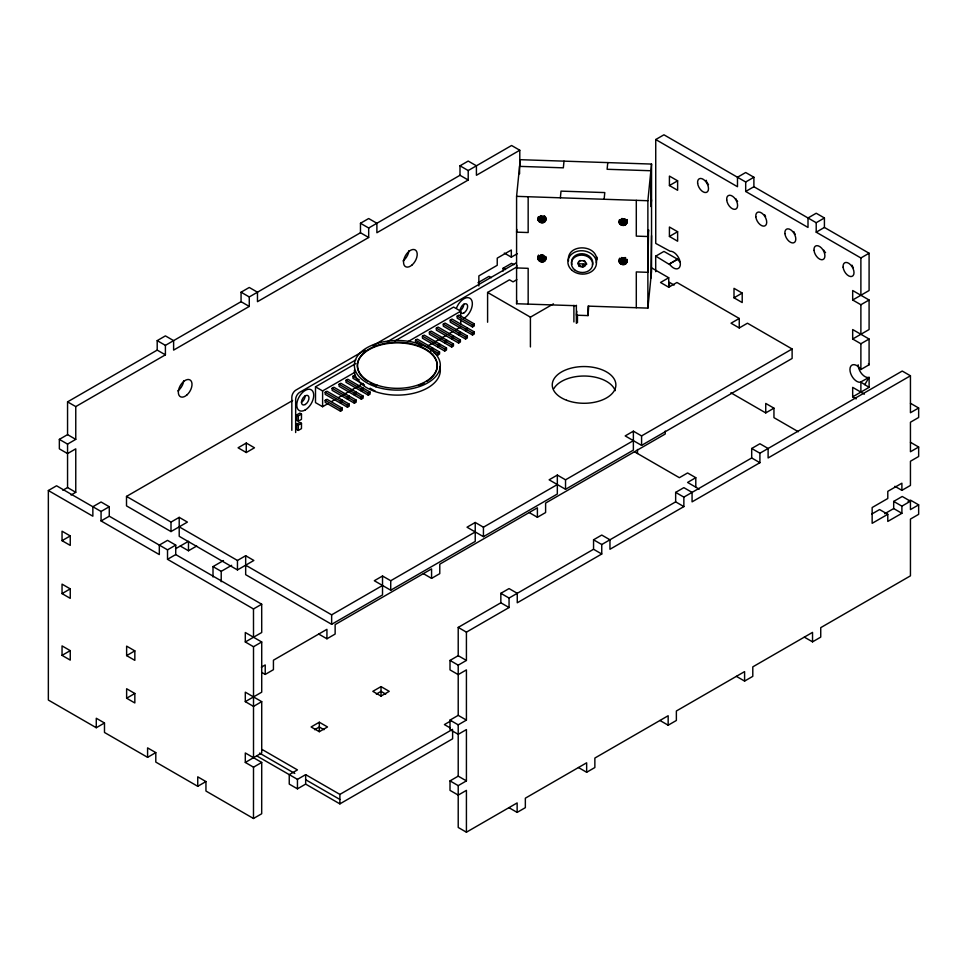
<?xml version="1.0" encoding="UTF-8"?>
<svg xmlns="http://www.w3.org/2000/svg" width="967" height="967" viewBox="0 0 967 967"><rect width="100%" height="100%" fill="white"/><g stroke="black" fill="none" stroke-linecap="round" stroke-linejoin="round"><path stroke-width="1.45" d="M93.436 507.071L56.557 485.785L48.35 490.523L48.35 700.048L96.277 727.728L104.484 722.99L104.484 732.466L147.588 757.342L155.796 752.604L155.796 762.081L197.739 786.304L205.947 781.566L205.947 791.042L253.487 818.493L261.694 813.755L261.719 762.443L245.304 752.967L245.304 762.443L253.511 767.182L261.719 762.443M62.045 655.372L62.045 645.896L70.253 650.634L70.253 660.11L62.045 655.372L70.253 650.634M253.487 818.493L253.511 767.182M856.194 398.875L852.676 396.845L869.091 387.368L869.152 377.384L868.402 377.529A9.67 5.584 60 0 1 858.14 364.777M452.616 730.677L452.616 738.8L339.888 803.879L305.657 784.104L305.657 774.64L339.888 794.403L452.616 729.323M619.182 222.446C619.085 217.732 627.571 218.421 626.821 223.026C625.226 227.886 616.813 224.731 619.448 219.763M576.441 305.729L516.583 303.735L516.583 196.349L520.246 159.688L651.54 164.064L651.54 271.449L647.878 308.11L588.021 306.116L588.021 315.593L576.441 315.206L576.84 311.193M516.849 229.469L516.583 232.153L528.163 232.539L528.163 196.736M516.849 265.272L516.583 267.944L528.163 268.33L528.163 304.121M516.583 303.735L516.886 300.737M538.075 219.497C538.365 214.855 546.79 215.979 545.666 220.573C543.623 225.251 535.694 221.697 538.341 216.826M538.196 220.319L538.474 217.648M538.583 221.092L538.994 217.079M539.199 221.769L539.731 216.415M539.997 222.301L540.674 215.605M540.928 222.64L541.605 215.955M538.075 258.66C538.365 254.019 546.79 255.143 545.666 259.736C543.273 264.777 535.162 260.232 538.474 255.167M538.196 259.482L538.607 255.469M541.931 222.785L542.596 216.1M538.583 260.256L538.994 256.243M539.199 260.933L539.731 255.578M542.934 222.712L543.599 216.016M543.865 222.422L544.53 215.738M539.997 261.465L540.674 254.768L542.596 255.264L541.931 261.948M544.663 221.951L545.195 216.596M540.928 261.803L541.605 255.119M545.279 221.31L545.678 217.297M545.666 220.573L545.932 217.889M542.934 261.876L543.599 255.179M543.865 261.586L544.397 256.243M544.663 261.114L545.062 257.101M545.279 260.486L545.678 256.473M545.666 259.736L545.932 257.053M560.352 197.812L561.017 191.128L604.786 192.578L604.121 199.262M564.015 161.138L563.338 167.835L519.581 166.372L519.581 173.83M579.185 266.505L579.451 263.822L586.848 264.076M582.883 267.025L583.149 264.342M588.021 315.593L588.698 306.201M596.288 262.831L597.038 257.149M607.784 162.601L607.107 169.285L650.876 170.748L650.876 206.539L651.54 199.855M619.388 223.256L619.654 220.585M619.847 224.006L620.246 219.993M620.524 224.646L621.056 219.291M621.358 225.118L622.035 218.433M622.325 225.408L622.99 218.723M619.17 261.356C619.46 256.714 627.897 257.838 626.761 262.432C624.718 267.122 616.801 263.556 619.436 258.685M619.303 262.178L619.702 258.165M619.69 262.951L620.089 258.938M623.328 225.48L623.993 218.796M620.294 263.628L620.838 258.286M624.319 225.347L624.984 218.663M621.104 264.16L621.769 257.476M625.214 224.997L625.746 219.654M622.035 264.511L622.7 257.814L625.625 257.597M625.963 224.477L626.362 220.464M626.519 223.8L626.918 219.787M626.882 222.205L627.148 219.533M626.821 223.026L627.087 220.355M623.026 264.644L623.703 257.959M624.029 264.571L624.694 257.887M624.96 264.293L625.492 258.938M625.758 263.81L626.157 259.797M626.374 263.181L626.773 259.168M626.761 262.432L627.027 259.76M647.878 308.11L647.878 200.725L651.54 164.064M651.54 235.646L650.876 278.133M869.091 387.368L864.788 384.624L869.091 377.396L860.195 382.267A9.67 5.584 60 0 1 849.945 369.515A9.67 5.584 60 0 1 860.195 368.596L860.884 369.515L869.091 364.777L869.091 339.018L852.676 329.542L852.676 339.018L860.884 343.756L869.091 339.018M71.075 495.007L75.764 492.3L75.764 448.845L67.557 453.583L59.35 448.845L59.35 439.369L67.557 434.63L67.557 401.861L157.198 350.102L157.198 340.626L165.405 335.887L173.613 340.626L173.613 350.102L249.268 306.418L249.268 296.942L241.061 292.203L241.061 301.68L249.268 306.418M241.061 292.203L249.268 287.465L257.476 292.203L257.476 301.68L368.681 237.483L368.681 228.007L360.473 223.268L360.473 232.745L368.681 237.483M360.473 223.268L368.681 218.53L376.888 223.268L376.888 232.745L468.209 180.019L468.209 170.543L460.002 165.804L460.002 175.281L468.209 180.019M460.002 165.804L468.209 161.066L476.417 165.804L476.417 175.281L519.787 150.236L519.787 165.152M157.198 340.626L165.405 345.364L241.061 301.68M249.268 296.942L360.473 232.745M368.681 228.007L460.002 175.281M468.209 170.543L511.579 145.497L519.787 150.236M67.557 401.861L75.764 406.587L165.405 354.841L165.405 345.364M59.35 439.369L67.557 444.107L75.764 439.369L75.764 406.587M655.723 271.679L655.674 256.074L670.095 264.922A9.67 5.584 60 0 0 680.357 264.003A9.67 5.584 60 0 0 670.095 251.239L655.735 243.406L655.735 139.538L663.942 134.8L745.69 181.989L753.897 177.251L753.897 186.728L745.69 191.466L745.69 181.989M62.867 490.269L67.557 487.561L75.764 492.3M504.303 253.088L511.338 257.149L517.369 253.668M478 282.715L489.024 276.344L491.369 277.698M503.13 271.062L503.13 268.21L511.579 263.326L513.924 264.68M48.35 490.523L92.856 516.209L92.856 506.732L101.064 501.994L109.271 506.732L109.271 516.209L101.064 520.947L101.064 511.47L109.271 506.732M365.043 350.163L295.938 390.064A5.802 3.348 -60 0 0 291.829 397.171L291.829 430.339M372.875 345.642L516.318 262.831M355.832 359.893L299.758 392.276A5.802 3.348 -60 0 0 295.66 399.371L295.66 432.551M387.126 341.834L516.233 267.291M327.813 403.71L322.603 406.72L315.496 402.61L315.496 386.824L355.892 363.495M394.983 340.928L453.62 307.071L460.727 311.181L460.727 316.922M126.508 496.409L171.002 522.095L179.209 517.357L187.405 522.095L171.002 531.572L126.508 505.886L126.508 496.409L292.638 400.495M669.418 185.555L677.625 180.817L677.625 190.294L669.418 185.555L669.418 176.079L677.625 180.817M487.598 322.229L487.598 292.445L509.488 279.814L513.042 281.868L516.825 279.681M62.045 540.674L70.253 535.936L70.253 545.4L62.045 540.674L62.045 531.197L70.253 535.936M315.496 386.824L322.603 390.934L354.829 372.319M407.784 341.75L460.727 311.181M325.19 392.3L326.967 391.26L349.232 404.121L349.232 406.176L347.455 407.204L325.19 394.343L325.19 392.3L340.505 401.136L342.282 400.108L342.282 402.163L340.505 403.191L340.505 401.136M332.128 388.287L333.917 387.259L356.182 400.108L356.182 402.163L354.393 403.191L332.128 390.342L332.128 388.287L347.455 397.123L349.232 396.095L349.232 398.15L347.455 399.178L347.455 397.123M339.079 384.274L340.868 383.246L363.133 396.095L363.133 398.15L361.344 399.178L339.079 386.329L339.079 384.274L354.393 393.122L356.182 392.082L356.182 394.137L354.393 395.165L354.393 393.122M346.029 380.261L347.806 379.233L370.071 392.082L370.071 394.137L368.294 395.165L346.029 382.316L346.029 380.261L361.344 389.109L363.133 388.081L363.133 390.124L361.344 391.164L361.344 389.109M364.462 384.939L352.979 378.302L352.979 376.248L354.756 375.22M421.89 345.884L415.508 342.209L415.508 340.154L417.285 339.127L439.55 351.976L439.55 354.031L437.773 355.058L433.941 352.846M422.446 336.141L424.235 335.114L446.5 347.963L446.5 350.018L444.711 351.045L422.446 338.196L422.446 336.141L437.773 344.989L439.55 343.95L439.55 346.005L437.773 347.032L437.773 344.989M429.396 332.128L431.185 331.101L453.45 343.95L453.45 346.005L451.662 347.032L429.396 334.183L429.396 332.128L444.711 340.976L446.5 339.949L446.5 341.992L444.711 343.031L444.711 340.976M436.347 328.115L438.124 327.088L460.389 339.949L460.389 341.992L458.612 343.031L436.347 330.17L436.347 328.115L451.662 336.963L453.45 335.936L453.45 337.991L458.612 340.976L460.389 339.949M443.297 324.102L445.074 323.075L467.339 335.936L467.339 337.991L465.562 339.018L443.297 326.157L443.297 324.102L458.612 332.95L460.389 331.923L460.389 333.978L458.612 335.005L458.612 332.95M450.235 320.101L452.024 319.062L474.289 331.923L474.289 333.978L472.5 335.005L450.235 322.144L450.235 320.101L465.562 328.937L467.339 327.91L467.339 329.965L465.562 330.992L465.562 328.937M457.186 316.088L458.974 315.061L474.289 323.897L474.289 325.952L472.5 326.979L457.186 318.143L457.186 316.088L472.5 324.924L474.289 323.897M246.271 443.055L238.075 447.794L246.271 452.52L254.478 447.794L246.271 443.055L246.271 452.52M296.688 414.916L299.83 413.102L301.474 414.045L301.474 419.352L298.32 421.177L296.688 420.222L296.688 414.916L298.32 415.87L301.474 414.045M325.19 400.314L326.967 399.286L342.282 408.134L342.282 410.189L340.505 411.217L325.19 402.369L325.19 400.314L340.505 409.162L342.282 408.134M331.729 401.45L335.634 399.202M338.245 397.691L363 383.403M428.151 345.775L446.403 335.247M449.002 333.748L452.919 331.488M455.517 329.977L460.727 326.967M296.688 424.175L299.83 422.361L301.474 423.304L301.474 428.611L298.32 430.424L296.688 429.481L296.688 424.175L298.32 425.117L301.474 423.304M430.823 348.99L432.6 347.963L432.6 350.018L430.823 351.045L430.823 348.99L415.508 340.154M453.45 337.991L451.662 339.018L451.662 336.963M341.073 401.462L347.455 405.149L349.232 404.121M348.011 397.449L354.393 401.136L356.182 400.108M354.962 393.448L361.344 397.123L363.133 396.095M361.912 389.435L368.294 393.122L370.071 392.082M431.391 349.317L437.773 353.003L439.55 351.976M439.61 346.041L444.711 348.99L446.5 347.963M446.561 342.04L451.662 344.989L453.45 343.95M459.18 333.277L465.562 336.963L467.339 335.936M466.118 329.263L472.5 332.95L474.289 331.923M669.418 236.456L677.625 231.717L677.625 241.218L669.418 236.456L669.418 227.015L677.625 231.742M487.598 292.445L530.412 317.164L553.438 303.868M62.045 593.605L70.253 588.867L70.253 598.343L62.045 593.605L62.045 584.128L70.253 588.867M655.735 256.158L663.942 251.42L677.625 259.253L669.418 263.991L677.565 259.18L678.302 260.183A9.67 5.584 60 0 0 679.958 261.924M109.271 516.209L167.521 549.836L175.728 545.098L175.728 554.575L261.694 604.218L261.719 632.503L245.304 641.979L245.304 632.503L261.719 641.979L261.719 692.179L245.304 701.655L245.304 692.179L261.719 701.655L261.719 752.967L245.304 762.443M175.523 548.773L188.48 541.29L188.48 550.767L180.273 546.029M167.521 549.836L167.521 559.313L175.728 554.575M188.48 550.767L196.688 546.029M668.729 287.223L668.729 277.759L660.521 282.485L668.729 287.223L676.936 282.485L739.247 318.469L739.247 327.946L731.04 323.208L739.247 318.469M213.006 576.985L213.006 566.602L223.462 560.57M753.897 186.728L816.208 222.712L824.416 217.974L824.416 227.438L869.091 253.233L869.091 290.523L852.676 300L852.676 290.523L869.091 300L869.091 329.542L852.676 339.018M179.209 526.834L237.459 560.461L245.666 555.723L253.862 560.461L237.459 569.938L179.209 536.31L179.209 517.357M213.006 566.602L221.213 571.34L231.669 565.308M816.208 222.712L816.208 232.177L824.416 227.438M734.001 297.812L742.209 293.074L742.209 302.55L734.001 297.812L734.001 288.335L742.209 293.074M126.629 655.614L134.836 650.876L134.836 660.352L126.629 655.614L126.629 646.137L134.836 650.876M739.247 327.946L747.455 323.208L792.118 348.99L792.118 358.467L641.58 445.376L625.178 435.912L633.373 431.173L641.58 435.912L792.118 348.99M816.208 232.177L860.884 257.971L869.091 253.233M167.521 559.313L253.487 608.956L261.694 604.218M126.629 698.222L134.836 693.484L134.836 702.961L126.629 698.222L126.629 688.746L134.836 693.484M245.304 641.979L253.511 646.718L261.719 641.979M475.232 531.947L390.728 580.732L382.521 576.006L374.314 580.732L390.728 590.208L475.232 541.423L475.232 522.47L467.025 527.208L483.44 536.685L557.33 494.028L557.33 475.075L549.123 479.813L565.538 489.29L633.373 450.114L633.373 431.173M852.676 300L860.884 304.738L869.091 300M245.666 565.199L331.645 614.843L382.521 585.47M475.232 522.47L483.44 527.208L557.33 484.552M557.33 475.075L565.538 479.813L633.373 440.65M245.666 555.723L245.666 574.676L331.645 624.319L382.521 594.947L382.521 576.006M261.344 667.182L265.224 664.945L265.224 674.422L261.706 672.391M265.224 674.422L273.431 669.684L273.431 660.207L326.931 629.324L326.931 638.788L335.138 634.062L335.138 624.585L431.572 568.898L431.572 578.375L439.78 573.636L439.78 564.172L537.398 507.808L537.398 517.285L545.606 512.546L545.606 503.07L665.236 434.002L665.236 431.077M261.719 701.655L253.511 706.394L245.304 701.655M730.883 392.783L765.743 412.909L773.951 408.171L773.951 417.647L798.343 431.741M695.793 487.175L695.793 477.698L687.585 482.436L699.201 489.145M458.213 785.627L458.213 827.462L466.42 832.2L466.42 790.365L458.213 795.104L450.006 790.365L450.006 780.889L458.213 785.627L466.42 780.889L466.42 729.577L458.213 734.316L450.006 729.577L450.006 720.101L458.213 724.839L466.42 720.101L466.42 669.889L458.213 674.628L450.006 669.889L450.006 660.425L458.213 655.686L458.213 627.402L500.846 602.792L500.846 593.315L509.053 588.577L517.26 593.315L517.26 602.792L601.752 554.006L601.752 544.53L593.557 539.791L593.557 549.268L601.752 554.006M593.557 539.791L601.752 535.053L609.959 539.791L609.959 549.268L683.862 506.599L683.862 497.123L675.655 492.384L675.655 501.861L683.862 506.599M675.655 492.384L683.862 487.646L692.07 492.384L692.07 501.861L759.905 462.697L759.905 453.221L751.697 448.483L751.697 457.959L759.905 462.697M751.697 448.483L759.905 443.744L768.112 448.483L768.112 457.959L910.443 375.788L910.443 412.74L918.65 408.001L918.65 417.478L910.443 422.216L910.443 451.758L918.65 447.02L918.65 456.497L910.443 461.235L910.443 485.422L901.897 490.354L894.862 486.292M500.846 593.315L509.053 598.053L593.557 549.268M601.752 544.53L675.655 501.861M683.862 497.123L751.697 457.959M759.905 453.221L902.235 371.05L910.443 375.788M458.213 627.402L466.42 632.14L509.053 607.53L509.053 598.053M319.315 722.228L311.108 726.966L319.315 731.705L327.523 726.966L319.315 722.228L319.315 731.705M381.022 686.606L372.815 691.345L381.022 696.083L389.23 691.345L381.022 686.606L381.022 696.083M314.626 729.71L319.315 727.003L324.005 729.71M376.332 694.076L381.022 691.369L385.712 694.076M450.006 660.425L458.213 665.163L466.42 660.425L466.42 632.14M256.956 756.001L297.449 779.366L305.657 774.64M262.19 749.534L297.449 769.901L289.242 774.64L289.242 784.104L297.449 788.842L305.657 784.104M450.006 720.101L458.213 715.362L466.42 720.101M451.444 720.524L444.409 724.585L450.271 727.97M871.763 514.069L879.583 509.549L887.791 514.287L887.791 521.431L901.897 513.296L901.897 506.152L910.443 501.208L910.443 509.597L918.65 504.859L918.65 514.335L910.443 519.074L910.443 575.848L820.741 627.643L820.741 637.12L812.534 641.858L804.326 637.12M884.708 513.743L893.689 508.557L893.689 501.414L902.235 496.47L910.443 501.208M908.098 501.474L910.443 500.12L918.65 504.859M887.791 514.287L872.149 523.316L872.149 507.53L887.791 498.501L887.791 491.345L901.897 483.21L901.897 490.354M450.006 780.889L458.213 776.15L466.42 780.889M466.42 832.2L517.14 802.924L517.14 812.401L525.347 807.663L525.347 798.186L586.655 762.794L586.655 772.27L594.862 767.532L594.862 758.055L668.161 715.737L668.161 725.202L676.368 720.475L676.368 710.999L744.59 671.606L744.59 681.082L736.383 676.344M744.59 681.082L752.797 676.344L752.797 666.867L812.534 632.382L812.534 641.858M516.583 196.349L647.878 200.725M753.897 177.251L745.69 172.513L737.483 177.251L737.483 186.728L655.735 139.538M824.416 217.974L816.208 213.236L808.001 217.974L808.001 227.438L745.69 191.466M910.443 403.275L918.65 408.001M651.855 268.016L668.729 277.759M864.401 394.137L852.676 387.368L852.676 396.845M674.108 285.06L669.418 282.352L669.418 286.413M910.443 442.282L918.65 447.02M773.951 408.171L765.743 403.432L765.743 412.909M503.13 268.21L505.475 269.563M893.689 501.414L901.897 506.152M893.689 508.557L901.897 513.296M695.793 477.698L687.585 472.96L679.378 477.698L634.437 451.746M352.979 376.248L359.361 379.934M370.131 388.214L375.244 391.164M529.191 512.546L537.398 517.285M157.198 350.102L165.405 354.841M500.846 602.792L509.053 607.53M423.365 573.636L431.572 578.375M659.953 720.475L668.161 725.202M458.213 655.686L466.42 660.425M67.557 434.63L75.764 439.369M578.447 767.532L586.655 772.27M175.728 545.098L167.521 540.36L159.313 545.098L159.313 554.575L101.064 520.947M318.723 634.062L326.931 638.788M92.856 506.732L101.064 511.47M508.932 807.663L517.14 812.401M259.531 753.1L294.802 773.467M305.62 779.704L339.888 799.455M104.484 722.99L96.277 718.251L96.277 727.728M155.796 752.604L147.588 747.878L147.588 757.342M205.947 781.566L197.739 776.827L197.739 786.304M864.788 384.624L860.884 382.134L860.884 392.106M868.402 363.858L869.091 364.777M596.772 259.821C596.301 243.527 566.106 243.902 568.511 260.897M253.487 608.956L253.511 637.241M860.884 257.971L860.884 295.261M860.884 304.738L860.884 334.28M860.884 343.756L860.884 369.515M641.58 435.912L641.58 445.376M637.495 449.462L637.495 453.511M636.298 200.338L636.298 236.129L647.878 236.516L648.555 229.832L647.878 272.319L636.298 271.932L636.298 307.724M577.456 315.194L577.456 322.724M576.356 305.282L576.356 323.353M573.902 305.367L573.902 321.938M565.538 479.813L565.538 489.29M530.412 317.164L530.412 346.948M520.246 159.688L520.246 164.16M511.338 257.149L511.338 250.006L497.231 258.141L497.231 265.296L478.858 275.897L478.858 285.954M483.44 527.208L483.44 536.685M472.5 324.924L472.5 326.979M472.5 332.95L472.5 335.005M465.562 336.963L465.562 339.018M460.727 319.799L460.727 324.102M458.612 340.976L458.612 343.031M458.213 665.163L458.213 715.362M458.213 724.839L458.213 776.15M451.662 344.989L451.662 347.032M444.711 348.99L444.711 351.045M437.773 353.003L437.773 355.058M390.728 580.732L390.728 590.208M368.294 393.122L368.294 395.165M361.344 397.123L361.344 399.178M354.393 401.136L354.393 403.191M347.455 405.149L347.455 407.204M340.505 409.162L340.505 411.217M339.888 794.403L339.888 803.879M331.645 614.843L331.645 624.319M322.603 390.934L322.603 406.72M298.32 415.87L298.32 421.177M298.32 425.117L298.32 430.424M297.449 779.366L297.449 788.842M253.511 646.718L253.511 757.705M237.459 560.461L237.459 569.938M221.213 571.34L221.213 581.723M171.002 522.095L171.002 531.572M67.557 444.107L67.557 487.561M553.861 388.625A31.802 18.361 0 0 1 585.893 376.054A31.802 18.361 0 0 1 615.205 390.668M408.944 250.671A9.67 5.584 -60 0 1 403.058 260.872M183.742 380.696A9.67 5.584 -60 0 1 177.855 390.886M439.792 366.42A42.983 24.816 0 0 1 400.713 395.044A42.983 24.816 0 0 1 354.357 370.301M367.919 381.494A39.913 23.039 0 0 1 369.527 349.389A39.913 23.039 0 0 1 425.154 349.389A39.913 23.039 0 0 1 426.761 381.494M424.32 382.908A39.913 23.039 0 0 1 418.784 385.362M375.909 385.362A39.913 23.039 0 0 1 370.361 382.908M795.212 234.244A7.736 4.472 60 0 1 794.681 233.385M794.209 232.491A7.736 4.472 60 0 1 793.81 231.572M737.616 201.438A7.736 4.472 60 0 1 737.023 200.64M736.479 199.782A7.736 4.472 60 0 1 736.008 198.888M825.552 252.58A7.736 4.472 60 0 1 824.911 251.843M824.319 251.045A7.736 4.472 60 0 1 823.775 250.187M853.414 267.835A7.736 4.472 60 0 1 852.012 265.176M765.574 216.584A7.736 4.472 60 0 1 764.704 214.771M708.509 184.637A7.736 4.472 60 0 1 706.913 182.086M706.514 181.18A7.736 4.472 60 0 1 706.2 180.249M542.632 254.998A3.868 3.155 5.7 0 1 541.629 254.853M571.92 264.342A10.637 8.667 5.7 0 1 582.17 253.741A10.637 8.667 5.7 0 1 592.433 265.018M585.809 262.528A3.868 3.155 5.7 0 1 583.452 266.251A3.868 3.155 5.7 0 1 578.604 264.511A3.868 3.155 5.7 0 1 580.127 260.474M583.983 260.57A3.868 3.155 5.7 0 1 585.41 261.755M456.533 307.917A11.991 6.926 -60 0 1 471.219 299.444A11.991 6.926 -60 0 1 463.882 318.361M463.809 304.194A5.319 3.07 -60 0 1 460.05 310.709M305.161 395.781A5.319 3.07 -60 0 1 301.402 402.296M566.602 400.265A31.802 18.361 0 0 0 615.822 385.966A31.802 18.361 0 0 0 569.768 368.512A31.802 18.361 0 0 0 566.602 400.265M412.147 264.898A9.67 5.584 -60 0 0 415.206 249.921A9.67 5.584 -60 0 0 403.771 260.063A9.67 5.584 -60 0 0 412.147 264.898M186.945 394.923A9.67 5.584 -60 0 0 190.003 379.934A9.67 5.584 -60 0 0 178.569 390.088A9.67 5.584 -60 0 0 186.945 394.923M375.849 386.788A42.983 24.816 0 0 0 440.323 365.296A42.983 24.816 0 0 0 375.849 343.805A42.983 24.816 0 0 0 375.849 386.788M377.384 385.253A39.913 23.039 0 0 0 437.253 365.296A39.913 23.039 0 0 0 377.384 345.34A39.913 23.039 0 0 0 377.384 385.253M843.115 267.182A7.736 4.472 60 0 0 851.867 276.429A7.736 4.472 60 0 0 850.634 264.861A7.736 4.472 60 0 0 843.115 267.182M814.021 250.38A7.736 4.472 60 0 0 822.772 259.627A7.736 4.472 60 0 0 821.527 248.06A7.736 4.472 60 0 0 814.021 250.38M784.914 233.579A7.736 4.472 60 0 0 793.665 242.826A7.736 4.472 60 0 0 792.432 231.258A7.736 4.472 60 0 0 784.914 233.579M755.819 216.777A7.736 4.472 60 0 0 764.571 226.024A7.736 4.472 60 0 0 763.338 214.456A7.736 4.472 60 0 0 755.819 216.777M726.713 199.976A7.736 4.472 60 0 0 735.476 209.223A7.736 4.472 60 0 0 734.231 197.667A7.736 4.472 60 0 0 726.713 199.976M697.618 183.186A7.736 4.472 60 0 0 706.369 192.421A7.736 4.472 60 0 0 705.136 180.865A7.736 4.472 60 0 0 697.618 183.186M572.065 270.361A14.312 11.664 5.7 0 0 595.974 265.913A14.312 11.664 5.7 0 0 578.471 251.021A14.312 11.664 5.7 0 0 572.065 270.361M574.531 269.708A10.637 8.667 5.7 0 0 592.288 266.396A10.637 8.667 5.7 0 0 579.281 255.336A10.637 8.667 5.7 0 0 574.531 269.708M579.33 265.985A3.868 3.155 5.7 0 0 585.772 264.716A3.868 3.155 5.7 0 0 580.998 260.739A3.868 3.155 5.7 0 0 579.33 265.985M305.234 409.96A11.991 6.926 -60 0 0 312.583 391.031A11.991 6.926 -60 0 0 297.896 399.516A11.991 6.926 -60 0 0 305.234 409.96M463.882 312.921A5.319 3.07 -60 0 0 467.134 304.52A5.319 3.07 -60 0 0 460.618 308.28A5.319 3.07 -60 0 0 463.882 312.921M305.234 404.508A5.319 3.07 -60 0 0 308.485 396.119A5.319 3.07 -60 0 0 301.982 399.879A5.319 3.07 -60 0 0 305.234 404.508"/></g></svg>
